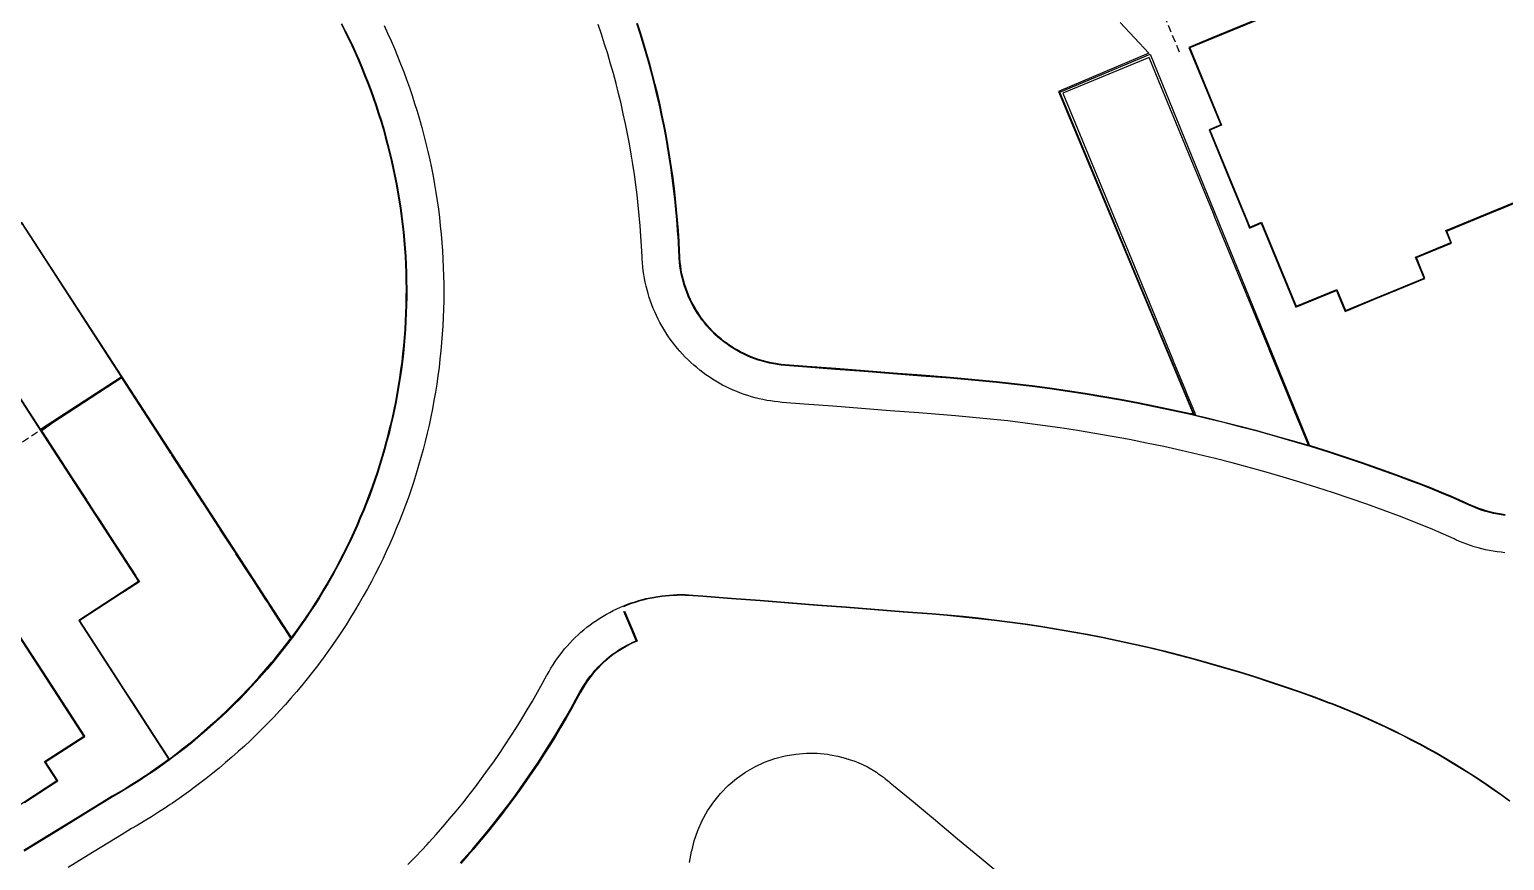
# Model space of a CAD drawing. Header units: metres. Extents: x 337936 to 338461, y 373266 to 374024.
# Drawn here: x 338054.3 to 338105.6, y 373680.6 to 373709.6 of the extents above; entities that cross this region are included whole.
import ezdxf

# ---------------------------------------------------------------- set-up
doc = ezdxf.new("R2010")
doc.units = ezdxf.units.M
doc.linetypes.add('DASHED2', pattern=[0.375, 0.25, -0.125])
for name, color, linetype in [('3D_LINES', 4, 'Continuous'), ('PLOTS EXTERNAL LEVEL', 3, 'Continuous'), ('PLOTS FFL', 1, 'Continuous')]:
    doc.layers.add(name, color=color, linetype=linetype)
doc.layers.add('GARAGES FFL', color=150, linetype='Continuous', lineweight=0)

msp = doc.modelspace()

# ---------------------------------------------------------------- linework, layer by layer
at = {"layer": '3D_LINES', "linetype": 'DASHED2'}
for points in [[(338094.315, 373708.76, 33.897), (338093.63, 373710.424, 33.76)], [(338050.919, 373693.162, 34.05), (338054.683, 373695.613, 33.9)]]:
    msp.add_polyline3d(points, dxfattribs=at)
at = {"layer": '3D_LINES'}
for points in [[(338065.167, 373709.761, 34.515), (338065.295, 373709.51, 34.519), (338065.419, 373709.256, 34.522), (338065.54, 373709.001, 34.526), (338065.657, 373708.745, 34.529), (338065.771, 373708.486, 34.533), (338065.881, 373708.226, 34.536), (338065.988, 373707.965, 34.539), (338066.091, 373707.702, 34.542), (338066.19, 373707.438, 34.545), (338066.285, 373707.172, 34.547), (338066.377, 373706.905, 34.55), (338066.465, 373706.637, 34.553), (338066.549, 373706.368, 34.555), (338066.63, 373706.097, 34.557), (338066.707, 373705.826, 34.559), (338066.779, 373705.553, 34.561), (338066.849, 373705.279, 34.563), (338066.914, 373705.005, 34.565), (338066.975, 373704.729, 34.567), (338067.033, 373704.453, 34.568), (338067.087, 373704.176, 34.569), (338067.137, 373703.898, 34.571), (338067.183, 373703.62, 34.572), (338067.225, 373703.341, 34.573), (338067.263, 373703.061, 34.574), (338067.298, 373702.781, 34.575), (338067.328, 373702.5, 34.575), (338067.355, 373702.219, 34.576), (338067.377, 373701.938, 34.576), (338067.396, 373701.656, 34.576), (338067.411, 373701.374, 34.577), (338067.421, 373701.092, 34.577), (338067.428, 373700.81, 34.577), (338067.431, 373700.528, 34.576), (338067.43, 373700.246, 34.576), (338067.425, 373699.963, 34.576), (338067.417, 373699.681, 34.575), (338067.404, 373699.399, 34.574), (338067.387, 373699.118, 34.574), (338067.367, 373698.836, 34.573), (338067.342, 373698.555, 34.572), (338067.314, 373698.274, 34.57), (338067.281, 373697.994, 34.569), (338067.245, 373697.714, 34.568), (338067.205, 373697.435, 34.566), (338067.161, 373697.156, 34.565), (338067.113, 373696.878, 34.563), (338067.061, 373696.6, 34.561), (338067.005, 373696.323, 34.559), (338066.946, 373696.048, 34.557), (338066.882, 373695.772, 34.555), (338066.815, 373695.498, 34.552), (338066.744, 373695.225, 34.55), (338066.669, 373694.953, 34.547), (338066.591, 373694.682, 34.544), (338066.508, 373694.412, 34.541), (338066.422, 373694.143, 34.538), (338066.332, 373693.876, 34.535), (338066.239, 373693.609, 34.532), (338066.142, 373693.344, 34.529), (338066.041, 373693.081, 34.525), (338065.936, 373692.819, 34.522), (338065.828, 373692.558, 34.518), (338065.716, 373692.299, 34.515), (338065.6, 373692.041, 34.511), (338065.481, 373691.785, 34.508), (338065.359, 373691.531, 34.504), (338065.233, 373691.279, 34.501), (338065.103, 373691.028, 34.497), (338064.97, 373690.779, 34.494), (338064.833, 373690.532, 34.491), (338064.693, 373690.287, 34.487), (338064.55, 373690.044, 34.484), (338064.403, 373689.803, 34.48), (338064.253, 373689.564, 34.477), (338064.099, 373689.327, 34.473), (338063.942, 373689.092, 34.47), (338063.927, 373689.069, 34.469), (338063.927, 373689.069, 34.469), (338063.782, 373688.86, 34.466), (338063.619, 373688.63, 34.463), (338063.453, 373688.402, 34.459), (338063.445, 373688.391, 34.459), (338063.445, 373688.391, 34.459), (338063.283, 373688.176, 34.456), (338063.111, 373687.953, 34.452), (338062.935, 373687.732, 34.449), (338062.756, 373687.514, 34.445), (338062.574, 373687.298, 34.442), (338062.389, 373687.085, 34.438), (338062.201, 373686.874, 34.435), (338062.01, 373686.666, 34.431), (338061.817, 373686.461, 34.428), (338061.62, 373686.258, 34.424), (338061.421, 373686.058, 34.421), (338061.219, 373685.861, 34.417), (338061.014, 373685.667, 34.414), (338060.807, 373685.475, 34.41), (338060.597, 373685.287, 34.407), (338060.384, 373685.102, 34.403), (338060.169, 373684.919, 34.4), (338059.951, 373684.739, 34.396), (338059.73, 373684.563, 34.393), (338059.508, 373684.39, 34.389), (338059.283, 373684.219, 34.386), (338059.161, 373684.13, 34.384), (338059.161, 373684.13, 34.384), (338059.055, 373684.052, 34.383), (338058.825, 373683.888, 34.379), (338058.593, 373683.728, 34.376), (338058.481, 373683.652, 34.374), (338058.481, 373683.652, 34.374), (338058.359, 373683.57, 34.372), (338058.123, 373683.416, 34.369), (338057.884, 373683.265, 34.365), (338057.643, 373683.118, 34.362), (338057.401, 373682.974, 34.358), (338057.401, 373682.974, 34.358), (338057.194, 373682.852, 34.356), (338056.918, 373682.684, 34.354), (338056.679, 373682.537, 34.351), (338055.827, 373682.013, 34.341), (338054.975, 373681.488, 34.33), (338054.124, 373680.964, 34.318)], [(338066.642, 373709.685, 34.474), (338066.765, 373709.421, 34.477), (338066.884, 373709.156, 34.481), (338067, 373708.89, 34.484), (338067.112, 373708.621, 34.487), (338067.22, 373708.352, 34.49), (338067.325, 373708.08, 34.493), (338067.426, 373707.808, 34.496), (338067.523, 373707.534, 34.498), (338067.617, 373707.259, 34.501), (338067.707, 373706.982, 34.503), (338067.793, 373706.705, 34.505), (338067.875, 373706.426, 34.507), (338067.954, 373706.146, 34.509), (338068.029, 373705.865, 34.511), (338068.1, 373705.584, 34.513), (338068.167, 373705.301, 34.515), (338068.231, 373705.017, 34.516), (338068.291, 373704.733, 34.518), (338068.346, 373704.447, 34.519), (338068.398, 373704.161, 34.521), (338068.446, 373703.875, 34.522), (338068.491, 373703.587, 34.523), (338068.531, 373703.299, 34.524), (338068.567, 373703.011, 34.524), (338068.6, 373702.722, 34.525), (338068.628, 373702.433, 34.526), (338068.653, 373702.143, 34.526), (338068.674, 373701.853, 34.526), (338068.691, 373701.563, 34.527), (338068.704, 373701.273, 34.527), (338068.713, 373700.982, 34.527), (338068.718, 373700.691, 34.527), (338068.719, 373700.401, 34.526), (338068.717, 373700.11, 34.526), (338068.71, 373699.819, 34.525), (338068.699, 373699.529, 34.525), (338068.685, 373699.239, 34.524), (338068.667, 373698.949, 34.523), (338068.644, 373698.659, 34.522), (338068.618, 373698.369, 34.521), (338068.588, 373698.08, 34.52), (338068.554, 373697.791, 34.519), (338068.516, 373697.503, 34.518), (338068.474, 373697.215, 34.516), (338068.429, 373696.928, 34.515), (338068.379, 373696.642, 34.513), (338068.326, 373696.356, 34.511), (338068.268, 373696.071, 34.509), (338068.207, 373695.787, 34.507), (338068.142, 373695.504, 34.505), (338068.074, 373695.221, 34.503), (338068.001, 373694.94, 34.5), (338067.925, 373694.659, 34.498), (338067.845, 373694.38, 34.495), (338067.761, 373694.102, 34.492), (338067.673, 373693.824, 34.489), (338067.582, 373693.548, 34.486), (338067.487, 373693.274, 34.483), (338067.388, 373693, 34.48), (338067.285, 373692.728, 34.477), (338067.179, 373692.458, 34.473), (338067.069, 373692.188, 34.47), (338066.956, 373691.921, 34.467), (338066.839, 373691.655, 34.463), (338066.719, 373691.39, 34.46), (338066.594, 373691.127, 34.457), (338066.467, 373690.866, 34.453), (338066.336, 373690.607, 34.45), (338066.201, 373690.349, 34.446), (338066.063, 373690.093, 34.443), (338065.921, 373689.84, 34.44), (338065.776, 373689.588, 34.436), (338065.628, 373689.338, 34.433), (338065.476, 373689.09, 34.43), (338065.321, 373688.844, 34.426), (338065.163, 373688.6, 34.423), (338065, 373688.357, 34.419), (338064.993, 373688.346, 34.419), (338064.836, 373688.119, 34.385), (338064.668, 373687.882, 34.349), (338064.495, 373687.645, 34.313), (338064.48, 373687.625, 34.309), (338064.322, 373687.415, 34.306), (338064.145, 373687.184, 34.303), (338063.964, 373686.957, 34.299), (338063.78, 373686.731, 34.296), (338063.594, 373686.509, 34.292), (338063.404, 373686.288, 34.289), (338063.211, 373686.071, 34.286), (338063.015, 373685.856, 34.282), (338062.817, 373685.643, 34.279), (338062.616, 373685.434, 34.276), (338062.411, 373685.227, 34.272), (338062.205, 373685.023, 34.269), (338061.995, 373684.821, 34.265), (338061.783, 373684.623, 34.262), (338061.568, 373684.427, 34.259), (338061.35, 373684.234, 34.255), (338061.13, 373684.045, 34.252), (338060.907, 373683.858, 34.249), (338060.682, 373683.674, 34.245), (338060.454, 373683.493, 34.242), (338060.224, 373683.316, 34.238), (338059.99, 373683.14, 34.235), (338059.924, 373683.092, 34.234), (338059.757, 373682.97, 34.255), (338059.519, 373682.802, 34.285), (338059.279, 373682.636, 34.314), (338059.2, 373682.583, 34.324), (338059.039, 373682.476, 34.322), (338058.795, 373682.317, 34.318), (338058.549, 373682.162, 34.315), (338058.301, 373682.01, 34.311), (338058.047, 373681.86, 34.308), (338057.861, 373681.75, 34.306), (338057.595, 373681.589, 34.304), (338057.354, 373681.44, 34.301), (338056.502, 373680.916, 34.291), (338055.651, 373680.392, 34.28)], [(338065.145, 373709.75, 34.515), (338065.272, 373709.498, 34.519), (338065.397, 373709.245, 34.522), (338065.517, 373708.991, 34.526), (338065.635, 373708.734, 34.529), (338065.748, 373708.476, 34.533), (338065.858, 373708.217, 34.536), (338065.965, 373707.956, 34.539), (338066.067, 373707.693, 34.542), (338066.166, 373707.429, 34.545), (338066.262, 373707.164, 34.547), (338066.353, 373706.897, 34.55), (338066.441, 373706.629, 34.553), (338066.525, 373706.36, 34.555), (338066.606, 373706.09, 34.557), (338066.682, 373705.819, 34.559), (338066.755, 373705.547, 34.561), (338066.824, 373705.273, 34.563), (338066.89, 373704.999, 34.565), (338066.951, 373704.724, 34.567), (338067.009, 373704.448, 34.568), (338067.062, 373704.171, 34.569), (338067.112, 373703.894, 34.571), (338067.158, 373703.616, 34.572), (338067.2, 373703.337, 34.573), (338067.238, 373703.058, 34.574), (338067.273, 373702.778, 34.575), (338067.303, 373702.498, 34.575), (338067.33, 373702.217, 34.576), (338067.352, 373701.936, 34.576), (338067.371, 373701.655, 34.576), (338067.386, 373701.373, 34.577), (338067.396, 373701.092, 34.577), (338067.403, 373700.81, 34.577), (338067.406, 373700.528, 34.576), (338067.405, 373700.246, 34.576), (338067.4, 373699.964, 34.576), (338067.392, 373699.682, 34.575), (338067.379, 373699.401, 34.574), (338067.362, 373699.119, 34.574), (338067.342, 373698.838, 34.573), (338067.317, 373698.557, 34.572), (338067.289, 373698.277, 34.57), (338067.256, 373697.997, 34.569), (338067.22, 373697.717, 34.568), (338067.18, 373697.438, 34.566), (338067.136, 373697.16, 34.565), (338067.088, 373696.882, 34.563), (338067.036, 373696.605, 34.561), (338066.981, 373696.329, 34.559), (338066.921, 373696.053, 34.557), (338066.858, 373695.778, 34.555), (338066.791, 373695.504, 34.552), (338066.72, 373695.232, 34.55), (338066.645, 373694.96, 34.547), (338066.567, 373694.689, 34.544), (338066.485, 373694.419, 34.541), (338066.399, 373694.151, 34.538), (338066.309, 373693.884, 34.535), (338066.215, 373693.618, 34.532), (338066.118, 373693.353, 34.529), (338066.017, 373693.09, 34.525), (338065.913, 373692.828, 34.522), (338065.805, 373692.568, 34.518), (338065.693, 373692.309, 34.515), (338065.578, 373692.052, 34.511), (338065.459, 373691.796, 34.508), (338065.336, 373691.542, 34.504), (338065.21, 373691.29, 34.501), (338065.081, 373691.04, 34.497), (338064.948, 373690.791, 34.494), (338064.811, 373690.544, 34.491), (338064.671, 373690.3, 34.487), (338064.528, 373690.057, 34.484), (338064.382, 373689.816, 34.48), (338064.232, 373689.577, 34.477), (338064.078, 373689.341, 34.473), (338063.922, 373689.106, 34.47), (338063.906, 373689.083, 34.469), (338063.762, 373688.874, 34.466), (338063.599, 373688.644, 34.463), (338063.433, 373688.417, 34.459), (338063.425, 373688.406, 34.459), (338063.417, 373688.396, 34.459)], [(338105.638, 373691.348, 34.066), (338105.503, 373691.362, 34.07), (338105.368, 373691.38, 34.073), (338105.234, 373691.401, 34.077), (338105.1, 373691.426, 34.08), (338104.967, 373691.454, 34.083), (338104.835, 373691.485, 34.086), (338104.704, 373691.52, 34.089), (338104.573, 373691.558, 34.092), (338104.444, 373691.6, 34.094), (338104.316, 373691.645, 34.096), (338104.188, 373691.693, 34.098), (338104.062, 373691.744, 34.1), (338103.934, 373691.8, 34.102), (338103.868, 373691.831, 34.103), (338103.499, 373691.994, 34.107), (338103.128, 373692.153, 34.11), (338102.756, 373692.308, 34.114), (338102.382, 373692.458, 34.118), (338102.008, 373692.603, 34.122), (338101.975, 373692.615, 34.123), (338101.404, 373692.829, 34.129), (338100.829, 373693.036, 34.135), (338100.251, 373693.238, 34.141), (338099.672, 373693.433, 34.148), (338099.09, 373693.622, 34.154), (338098.506, 373693.805, 34.16), (338097.92, 373693.981, 34.167), (338097.333, 373694.151, 34.173), (338096.744, 373694.315, 34.179), (338096.153, 373694.472, 34.185), (338095.56, 373694.623, 34.192), (338094.966, 373694.768, 34.198), (338094.37, 373694.906, 34.204), (338093.772, 373695.038, 34.21), (338093.174, 373695.163, 34.217), (338092.574, 373695.282, 34.223), (338091.972, 373695.394, 34.229), (338091.37, 373695.5, 34.236), (338090.766, 373695.599, 34.242), (338090.162, 373695.692, 34.248), (338089.556, 373695.779, 34.254), (338088.95, 373695.858, 34.261), (338088.343, 373695.932, 34.267), (338087.735, 373695.998, 34.273), (338087.126, 373696.058, 34.279), (338086.518, 373696.112, 34.286), (338086.242, 373696.134, 34.289), (338085.244, 373696.211, 34.299), (338084.247, 373696.288, 34.31), (338083.25, 373696.366, 34.321), (338082.253, 373696.443, 34.332), (338081.256, 373696.52, 34.343), (338080.498, 373696.579, 34.351), (338080.359, 373696.592, 34.353), (338080.224, 373696.607, 34.355), (338080.089, 373696.627, 34.357), (338079.955, 373696.649, 34.359), (338079.822, 373696.675, 34.362), (338079.689, 373696.705, 34.364), (338079.557, 373696.738, 34.366), (338079.426, 373696.774, 34.369), (338079.296, 373696.814, 34.372), (338079.167, 373696.857, 34.375), (338079.039, 373696.903, 34.378), (338078.913, 373696.952, 34.381), (338078.788, 373697.005, 34.384), (338078.664, 373697.061, 34.388), (338078.541, 373697.12, 34.391), (338078.421, 373697.182, 34.395), (338078.301, 373697.248, 34.399), (338078.184, 373697.316, 34.403), (338078.068, 373697.387, 34.407), (338077.955, 373697.462, 34.411), (338077.843, 373697.539, 34.416), (338077.733, 373697.619, 34.42), (338077.625, 373697.702, 34.425), (338077.52, 373697.787, 34.429), (338077.416, 373697.876, 34.434), (338077.315, 373697.967, 34.439), (338077.217, 373698.06, 34.444), (338077.12, 373698.156, 34.45), (338077.027, 373698.254, 34.455), (338076.936, 373698.355, 34.46), (338076.847, 373698.458, 34.465), (338076.761, 373698.564, 34.47), (338076.678, 373698.671, 34.474), (338076.598, 373698.781, 34.479), (338076.52, 373698.892, 34.483), (338076.446, 373699.006, 34.487), (338076.374, 373699.121, 34.491), (338076.305, 373699.239, 34.494), (338076.24, 373699.358, 34.498), (338076.177, 373699.478, 34.501), (338076.118, 373699.601, 34.504), (338076.061, 373699.724, 34.507), (338076.008, 373699.849, 34.509), (338075.959, 373699.976, 34.512), (338075.912, 373700.103, 34.514), (338075.869, 373700.232, 34.516), (338075.829, 373700.362, 34.518), (338075.792, 373700.493, 34.52), (338075.759, 373700.625, 34.521), (338075.729, 373700.757, 34.523), (338075.703, 373700.891, 34.524), (338075.68, 373701.025, 34.525), (338075.66, 373701.159, 34.526), (338075.644, 373701.294, 34.526), (338075.631, 373701.429, 34.526), (338075.622, 373701.568, 34.527), (338075.619, 373701.634, 34.527), (338075.618, 373701.65, 34.527), (338075.601, 373702.008, 34.527), (338075.579, 373702.366, 34.526), (338075.553, 373702.724, 34.526), (338075.522, 373703.081, 34.526), (338075.487, 373703.438, 34.525), (338075.447, 373703.795, 34.524), (338075.403, 373704.15, 34.524), (338075.354, 373704.506, 34.523), (338075.301, 373704.861, 34.522), (338075.243, 373705.215, 34.521), (338075.181, 373705.568, 34.52), (338075.114, 373705.92, 34.519), (338075.043, 373706.272, 34.517), (338074.967, 373706.622, 34.516), (338074.887, 373706.972, 34.514), (338074.803, 373707.321, 34.513), (338074.714, 373707.668, 34.511), (338074.621, 373708.015, 34.509), (338074.524, 373708.36, 34.507), (338074.422, 373708.704, 34.505), (338074.316, 373709.046, 34.503), (338074.206, 373709.388, 34.501), (338074.091, 373709.727, 34.499)], [(338105.645, 373692.643, 34.12), (338105.51, 373692.661, 34.125), (338105.376, 373692.684, 34.129), (338105.243, 373692.712, 34.134), (338105.111, 373692.744, 34.137), (338104.98, 373692.781, 34.141), (338104.85, 373692.822, 34.144), (338104.722, 373692.868, 34.147), (338104.595, 373692.917, 34.15), (338104.471, 373692.971, 34.152), (338104.471, 373692.971, 34.152), (338104.187, 373693.099, 34.155), (338103.808, 373693.264, 34.159), (338103.428, 373693.424, 34.163), (338103.046, 373693.58, 34.166), (338102.662, 373693.732, 34.17), (338102.434, 373693.819, 34.173), (338102.434, 373693.819, 34.173), (338101.851, 373694.037, 34.179), (338101.266, 373694.248, 34.185), (338100.679, 373694.453, 34.191), (338100.09, 373694.652, 34.198), (338099.498, 373694.844, 34.204), (338098.905, 373695.03, 34.21), (338098.309, 373695.21, 34.216), (338097.712, 373695.383, 34.223), (338097.112, 373695.55, 34.229), (338096.512, 373695.71, 34.235), (338095.909, 373695.864, 34.241), (338095.305, 373696.011, 34.247), (338094.699, 373696.152, 34.254), (338094.092, 373696.287, 34.26), (338093.483, 373696.415, 34.266), (338092.873, 373696.536, 34.272), (338092.261, 373696.651, 34.279), (338091.649, 373696.759, 34.285), (338091.035, 373696.861, 34.291), (338090.421, 373696.956, 34.297), (338089.805, 373697.045, 34.304), (338089.188, 373697.126, 34.31), (338088.571, 373697.202, 34.316), (338087.953, 373697.27, 34.322), (338087.334, 373697.332, 34.329), (338086.714, 373697.388, 34.335), (338086.341, 373697.418, 34.339), (338085.344, 373697.495, 34.349), (338084.347, 373697.573, 34.36), (338083.35, 373697.65, 34.371), (338082.353, 373697.727, 34.382), (338081.356, 373697.804, 34.393), (338080.593, 373697.864, 34.401), (338080.458, 373697.876, 34.404), (338080.323, 373697.894, 34.406), (338080.189, 373697.916, 34.409), (338080.056, 373697.942, 34.412), (338079.923, 373697.973, 34.415), (338079.792, 373698.009, 34.419), (338079.662, 373698.049, 34.423), (338079.533, 373698.093, 34.427), (338079.406, 373698.142, 34.431), (338079.281, 373698.195, 34.435), (338079.158, 373698.252, 34.44), (338079.036, 373698.314, 34.445), (338078.917, 373698.379, 34.45), (338078.8, 373698.449, 34.455), (338078.686, 373698.522, 34.461), (338078.574, 373698.599, 34.466), (338078.465, 373698.68, 34.472), (338078.358, 373698.765, 34.479), (338078.255, 373698.853, 34.485), (338078.155, 373698.945, 34.492), (338078.057, 373699.04, 34.499), (338077.963, 373699.138, 34.506), (338077.873, 373699.24, 34.512), (338077.786, 373699.344, 34.519), (338077.702, 373699.452, 34.525), (338077.623, 373699.562, 34.53), (338077.547, 373699.675, 34.536), (338077.475, 373699.79, 34.541), (338077.407, 373699.908, 34.546), (338077.343, 373700.028, 34.55), (338077.283, 373700.15, 34.554), (338077.227, 373700.274, 34.558), (338077.175, 373700.4, 34.561), (338077.128, 373700.527, 34.564), (338077.085, 373700.656, 34.567), (338077.047, 373700.787, 34.569), (338077.013, 373700.919, 34.571), (338076.983, 373701.051, 34.573), (338076.958, 373701.185, 34.574), (338076.938, 373701.319, 34.575), (338076.922, 373701.455, 34.576), (338076.911, 373701.59, 34.577), (338076.906, 373701.686, 34.577), (338076.9, 373701.823, 34.577), (338076.881, 373702.191, 34.576), (338076.857, 373702.558, 34.576), (338076.829, 373702.924, 34.576), (338076.796, 373703.291, 34.575), (338076.759, 373703.656, 34.575), (338076.717, 373704.022, 34.574), (338076.671, 373704.387, 34.574), (338076.62, 373704.751, 34.573), (338076.564, 373705.114, 34.572), (338076.505, 373705.477, 34.571), (338076.44, 373705.839, 34.57), (338076.372, 373706.201, 34.569), (338076.298, 373706.561, 34.567), (338076.221, 373706.92, 34.566), (338076.138, 373707.279, 34.564), (338076.052, 373707.636, 34.563), (338075.961, 373707.993, 34.561), (338075.866, 373708.348, 34.559), (338075.766, 373708.702, 34.557), (338075.662, 373709.054, 34.555), (338075.553, 373709.406, 34.553), (338075.44, 373709.756, 34.551)], [(338092.248, 373709.792, 33.739), (338093.244, 373708.73, 33.866), (338090.105, 373707.394, 33.834), (338094.787, 373696.185, 34.252), (338094.704, 373696.177, 34.254), (338094.097, 373696.311, 34.26), (338093.488, 373696.439, 34.266), (338092.878, 373696.561, 34.272), (338092.266, 373696.675, 34.279), (338091.653, 373696.784, 34.285), (338091.039, 373696.886, 34.291), (338090.424, 373696.981, 34.297), (338089.808, 373697.069, 34.304), (338089.192, 373697.151, 34.31), (338088.574, 373697.227, 34.316), (338087.955, 373697.295, 34.322), (338087.336, 373697.357, 34.329), (338086.717, 373697.413, 34.335), (338086.343, 373697.443, 34.339), (338085.346, 373697.52, 34.349), (338084.349, 373697.598, 34.36), (338083.352, 373697.675, 34.371), (338082.355, 373697.752, 34.382), (338081.358, 373697.829, 34.393), (338080.596, 373697.888, 34.401), (338080.461, 373697.901, 34.404), (338080.327, 373697.919, 34.406), (338080.193, 373697.94, 34.409), (338080.061, 373697.967, 34.412), (338079.929, 373697.998, 34.415), (338079.799, 373698.033, 34.419), (338079.67, 373698.073, 34.423), (338079.542, 373698.117, 34.427), (338079.416, 373698.165, 34.431), (338079.291, 373698.218, 34.435), (338079.169, 373698.275, 34.44), (338079.048, 373698.336, 34.445), (338078.93, 373698.401, 34.45), (338078.813, 373698.47, 34.455), (338078.7, 373698.543, 34.461), (338078.589, 373698.62, 34.466), (338078.48, 373698.7, 34.472), (338078.374, 373698.784, 34.479), (338078.271, 373698.872, 34.485), (338078.172, 373698.963, 34.492), (338078.075, 373699.058, 34.499), (338077.982, 373699.155, 34.506), (338077.892, 373699.256, 34.512), (338077.805, 373699.36, 34.519), (338077.722, 373699.467, 34.525), (338077.643, 373699.576, 34.53), (338077.568, 373699.688, 34.536), (338077.496, 373699.803, 34.541), (338077.428, 373699.92, 34.546), (338077.365, 373700.039, 34.55), (338077.305, 373700.161, 34.554), (338077.25, 373700.284, 34.558), (338077.199, 373700.409, 34.561), (338077.152, 373700.536, 34.564), (338077.109, 373700.664, 34.567), (338077.071, 373700.794, 34.569), (338077.037, 373700.924, 34.571), (338077.008, 373701.056, 34.573), (338076.983, 373701.189, 34.574), (338076.963, 373701.323, 34.575), (338076.947, 373701.457, 34.576), (338076.936, 373701.592, 34.577), (338076.931, 373701.687, 34.577), (338076.925, 373701.825, 34.577), (338076.906, 373702.192, 34.576), (338076.882, 373702.559, 34.576), (338076.854, 373702.926, 34.576), (338076.821, 373703.293, 34.575), (338076.784, 373703.659, 34.575), (338076.742, 373704.025, 34.574), (338076.695, 373704.39, 34.574), (338076.645, 373704.754, 34.573), (338076.589, 373705.118, 34.572), (338076.529, 373705.481, 34.571), (338076.465, 373705.844, 34.57), (338076.396, 373706.205, 34.569), (338076.323, 373706.566, 34.567), (338076.245, 373706.926, 34.566), (338076.163, 373707.285, 34.564), (338076.076, 373707.642, 34.563), (338075.985, 373707.999, 34.561), (338075.89, 373708.354, 34.559), (338075.79, 373708.709, 34.557), (338075.686, 373709.062, 34.555), (338075.577, 373709.413, 34.553), (338075.464, 373709.764, 34.551)], [(338105.648, 373692.667, 34.12), (338105.514, 373692.686, 34.125), (338105.381, 373692.709, 34.129), (338105.248, 373692.736, 34.134), (338105.117, 373692.768, 34.137), (338104.987, 373692.805, 34.141), (338104.858, 373692.846, 34.144), (338104.731, 373692.891, 34.147), (338104.605, 373692.94, 34.15), (338104.481, 373692.994, 34.152), (338104.197, 373693.122, 34.155), (338103.818, 373693.287, 34.159), (338103.438, 373693.447, 34.163), (338103.055, 373693.603, 34.166), (338102.671, 373693.755, 34.17), (338102.443, 373693.842, 34.173), (338101.86, 373694.06, 34.179), (338101.275, 373694.271, 34.185), (338100.687, 373694.477, 34.191), (338100.097, 373694.675, 34.198), (338099.506, 373694.868, 34.204), (338098.912, 373695.054, 34.21), (338098.837, 373695.077, 34.211)], [(338067.472, 373680.497, 34.274), (338067.722, 373680.754, 34.277), (338067.968, 373681.014, 34.281), (338068.131, 373681.189, 34.283), (338068.213, 373681.279, 34.296), (338068.452, 373681.544, 34.338), (338068.688, 373681.813, 34.379), (338068.755, 373681.891, 34.391), (338068.922, 373682.087, 34.393), (338069.152, 373682.362, 34.396), (338069.378, 373682.64, 34.399), (338069.601, 373682.921, 34.403), (338069.82, 373683.205, 34.406), (338070.035, 373683.492, 34.409), (338070.247, 373683.781, 34.412), (338070.456, 373684.073, 34.415), (338070.66, 373684.368, 34.418), (338070.861, 373684.665, 34.422), (338071.058, 373684.964, 34.425), (338071.252, 373685.267, 34.428), (338071.441, 373685.571, 34.431), (338071.627, 373685.878, 34.434), (338071.808, 373686.187, 34.437), (338071.986, 373686.499, 34.44), (338072.16, 373686.812, 34.444), (338072.307, 373687.085, 34.446), (338072.313, 373687.096, 34.446), (338072.381, 373687.219, 34.448), (338072.45, 373687.336, 34.449), (338072.521, 373687.451, 34.45), (338072.596, 373687.565, 34.45), (338072.674, 373687.677, 34.451), (338072.754, 373687.786, 34.451), (338072.837, 373687.894, 34.451), (338072.923, 373687.999, 34.451), (338073.012, 373688.102, 34.451), (338073.103, 373688.203, 34.451), (338073.197, 373688.301, 34.45), (338073.293, 373688.397, 34.449), (338073.392, 373688.49, 34.449), (338073.493, 373688.581, 34.447), (338073.596, 373688.67, 34.446), (338073.702, 373688.755, 34.445), (338073.809, 373688.838, 34.443), (338073.919, 373688.918, 34.441), (338074.031, 373688.995, 34.439), (338074.145, 373689.069, 34.437), (338074.261, 373689.141, 34.434), (338074.378, 373689.209, 34.432), (338074.497, 373689.274, 34.429), (338074.618, 373689.336, 34.426), (338074.741, 373689.395, 34.423), (338074.864, 373689.451, 34.421), (338074.99, 373689.504, 34.418), (338075.116, 373689.553, 34.415), (338075.244, 373689.599, 34.413), (338075.373, 373689.642, 34.411), (338075.503, 373689.682, 34.408), (338075.634, 373689.718, 34.406), (338075.766, 373689.751, 34.403), (338075.899, 373689.78, 34.401), (338076.032, 373689.806, 34.399), (338076.166, 373689.829, 34.397), (338076.301, 373689.848, 34.395), (338076.436, 373689.864, 34.393), (338076.571, 373689.876, 34.391), (338076.706, 373689.884, 34.389), (338076.842, 373689.89, 34.387), (338076.978, 373689.891, 34.385), (338077.114, 373689.89, 34.383), (338077.25, 373689.884, 34.381), (338077.39, 373689.875, 34.38), (338077.73, 373689.849, 34.376), (338078.727, 373689.772, 34.365), (338079.724, 373689.694, 34.354), (338080.721, 373689.617, 34.343), (338081.718, 373689.54, 34.332), (338082.715, 373689.462, 34.321), (338083.712, 373689.385, 34.31), (338084.709, 373689.308, 34.299), (338085.704, 373689.231, 34.289), (338086.241, 373689.186, 34.282), (338086.785, 373689.135, 34.276), (338087.329, 373689.078, 34.269), (338087.872, 373689.015, 34.263), (338088.414, 373688.946, 34.257), (338088.956, 373688.871, 34.25), (338089.496, 373688.79, 34.244), (338090.036, 373688.703, 34.238), (338090.575, 373688.611, 34.231), (338091.113, 373688.512, 34.225), (338091.649, 373688.407, 34.218), (338092.185, 373688.297, 34.212), (338092.719, 373688.181, 34.206), (338093.252, 373688.058, 34.199), (338093.783, 373687.93, 34.193), (338094.313, 373687.796, 34.186), (338094.842, 373687.657, 34.18), (338095.369, 373687.511, 34.174), (338095.894, 373687.36, 34.167), (338096.418, 373687.203, 34.161), (338096.94, 373687.04, 34.155), (338097.46, 373686.872, 34.148), (338097.978, 373686.698, 34.142), (338098.494, 373686.518, 34.135), (338099.009, 373686.332, 34.129), (338099.522, 373686.141, 34.123), (338099.633, 373686.098, 34.121), (338099.948, 373685.975, 34.117), (338100.259, 373685.848, 34.113), (338100.569, 373685.718, 34.109), (338100.877, 373685.583, 34.105), (338101.184, 373685.445, 34.1), (338101.488, 373685.302, 34.096), (338101.791, 373685.156, 34.092), (338102.092, 373685.006, 34.088), (338102.391, 373684.853, 34.084), (338102.688, 373684.695, 34.08), (338102.983, 373684.534, 34.075), (338103.276, 373684.369, 34.071), (338103.567, 373684.2, 34.067), (338103.856, 373684.028, 34.063), (338104.142, 373683.852, 34.059), (338104.427, 373683.672, 34.055), (338104.709, 373683.489, 34.051), (338104.988, 373683.302, 34.046), (338105.265, 373683.111, 34.042), (338105.54, 373682.918, 34.038), (338105.813, 373682.72, 34.034)], [(338069.295, 373680.555, 34.435), (338069.539, 373680.83, 34.438), (338069.731, 373681.05, 34.441), (338069.731, 373681.05, 34.441), (338069.78, 373681.108, 34.442), (338070.018, 373681.389, 34.445), (338070.252, 373681.672, 34.448), (338070.482, 373681.959, 34.451), (338070.709, 373682.248, 34.454), (338070.932, 373682.541, 34.457), (338071.152, 373682.836, 34.46), (338071.368, 373683.133, 34.463), (338071.58, 373683.433, 34.466), (338071.789, 373683.736, 34.469), (338071.994, 373684.042, 34.472), (338072.195, 373684.35, 34.476), (338072.392, 373684.66, 34.479), (338072.585, 373684.973, 34.482), (338072.774, 373685.288, 34.485), (338072.96, 373685.606, 34.488), (338073.142, 373685.926, 34.491), (338073.319, 373686.248, 34.494), (338073.445, 373686.482, 34.496), (338073.514, 373686.605, 34.498), (338073.584, 373686.722, 34.499), (338073.658, 373686.836, 34.5), (338073.736, 373686.947, 34.501), (338073.817, 373687.056, 34.501), (338073.902, 373687.162, 34.501), (338073.991, 373687.265, 34.501), (338074.083, 373687.365, 34.501), (338074.179, 373687.462, 34.5), (338074.278, 373687.555, 34.498), (338074.379, 373687.646, 34.497), (338074.484, 373687.732, 34.495), (338074.592, 373687.815, 34.493), (338074.703, 373687.894, 34.49), (338074.816, 373687.97, 34.487), (338074.932, 373688.041, 34.484), (338075.05, 373688.109, 34.48), (338075.17, 373688.172, 34.477), (338075.292, 373688.231, 34.473), (338075.417, 373688.287, 34.47), (338075.261, 373688.655, 34.46), (338074.986, 373689.304, 34.442)], [(338059.156, 373684.157, 34.384), (338059.147, 373684.15, 34.384), (338059.041, 373684.073, 34.383), (338058.811, 373683.909, 34.379), (338058.579, 373683.748, 34.376), (338058.467, 373683.672, 34.374), (338058.345, 373683.591, 34.372), (338058.109, 373683.437, 34.369), (338057.871, 373683.287, 34.365), (338057.631, 373683.139, 34.362), (338057.388, 373682.995, 34.358), (338057.181, 373682.873, 34.356), (338056.905, 373682.706, 34.354), (338056.666, 373682.558, 34.351), (338055.814, 373682.034, 34.341), (338054.962, 373681.51, 34.33), (338054.111, 373680.986, 34.318)], [(338077.27, 373680.572, 33.314), (338077.341, 373680.95, 33.319), (338077.358, 373681.013, 33.32), (338077.432, 373681.322, 33.321), (338077.555, 373681.684, 33.322), (338077.71, 373682.034, 33.324), (338077.895, 373682.367, 33.326), (338078.11, 373682.683, 33.328), (338078.351, 373682.977, 33.331), (338078.618, 373683.247, 33.334), (338078.907, 373683.492, 33.338), (338079.216, 373683.71, 33.341), (338079.542, 373683.898, 33.346), (338079.883, 373684.057, 33.35), (338080.236, 373684.184, 33.354), (338080.597, 373684.279, 33.359), (338080.965, 373684.341, 33.364), (338081.335, 373684.372, 33.368), (338081.604, 373684.37, 33.372), (338081.705, 373684.369, 33.373), (338082.072, 373684.334, 33.378), (338082.163, 373684.317, 33.379), (338082.433, 373684.267, 33.383), (338082.689, 373684.196, 33.387), (338082.717, 373684.189, 33.387), (338082.748, 373684.181, 33.387), (338082.786, 373684.171, 33.388), (338082.805, 373684.164, 33.388), (338082.827, 373684.156, 33.388), (338083.025, 373684.095, 33.387), (338083.132, 373684.054, 33.388), (338083.461, 373683.896, 33.394), (338083.773, 373683.71, 33.4), (338083.809, 373683.684, 33.4), (338083.842, 373683.66, 33.401), (338083.876, 373683.636, 33.402), (338083.911, 373683.61, 33.402), (338083.947, 373683.585, 33.403), (338083.981, 373683.561, 33.403), (338084.014, 373683.538, 33.404), (338084.043, 373683.517, 33.404), (338084.067, 373683.5, 33.405), (338084.082, 373683.487, 33.405), (338084.116, 373683.458, 33.405), (338084.157, 373683.423, 33.405), (338084.204, 373683.384, 33.406), (338084.256, 373683.34, 33.406), (338084.312, 373683.294, 33.406), (338084.371, 373683.245, 33.407), (338085.06, 373682.679, 33.408), (338085.829, 373682.039, 33.408), (338086.597, 373681.398, 33.409), (338087.365, 373680.758, 33.41), (338088.133, 373680.118, 33.411)]]:
    msp.add_polyline3d(points, dxfattribs=at)
at = {"layer": '3D_LINES', "linetype": 'Continuous'}
for points in [[(338094.823, 373696.149, 34.252), (338090.155, 373707.365, 33.834), (338093.3, 373708.698, 33.866), (338098.837, 373695.077, 34.211)], [(338063.417, 373688.396, 34.459), (338057.53, 373697.462, 33.9)], [(338054.683, 373695.613, 33.9), (338058.102, 373690.351, 34.193), (338056.023, 373688.985, 34.167), (338059.156, 373684.157, 34.384)], [(338105.798, 373682.7, 34.034), (338105.526, 373682.897, 34.038), (338105.251, 373683.091, 34.042), (338104.974, 373683.281, 34.046), (338104.695, 373683.468, 34.051), (338104.413, 373683.651, 34.055), (338104.129, 373683.83, 34.059), (338103.843, 373684.006, 34.063), (338103.554, 373684.178, 34.067), (338103.264, 373684.347, 34.071), (338102.971, 373684.512, 34.075), (338102.676, 373684.673, 34.08), (338102.38, 373684.83, 34.084), (338102.081, 373684.984, 34.088), (338101.78, 373685.134, 34.092), (338101.478, 373685.28, 34.096), (338101.173, 373685.422, 34.1), (338100.867, 373685.56, 34.105), (338100.559, 373685.695, 34.109), (338100.25, 373685.825, 34.113), (338099.938, 373685.952, 34.117), (338099.624, 373686.075, 34.121), (338099.513, 373686.117, 34.123), (338099, 373686.309, 34.129), (338098.486, 373686.494, 34.135), (338097.97, 373686.674, 34.142), (338097.452, 373686.848, 34.148), (338096.932, 373687.016, 34.155), (338096.41, 373687.179, 34.161), (338095.887, 373687.336, 34.167), (338095.362, 373687.487, 34.174), (338094.835, 373687.633, 34.18), (338094.307, 373687.772, 34.186), (338093.777, 373687.906, 34.193), (338093.246, 373688.034, 34.199), (338092.713, 373688.156, 34.206), (338092.179, 373688.272, 34.212), (338091.644, 373688.383, 34.218), (338091.108, 373688.487, 34.225), (338090.57, 373688.586, 34.231), (338090.032, 373688.679, 34.238), (338089.492, 373688.765, 34.244), (338088.952, 373688.846, 34.25), (338088.411, 373688.921, 34.257), (338087.869, 373688.99, 34.263), (338087.326, 373689.053, 34.269), (338086.783, 373689.11, 34.276), (338086.238, 373689.161, 34.282), (338085.702, 373689.206, 34.289), (338084.707, 373689.283, 34.299), (338083.71, 373689.36, 34.31), (338082.713, 373689.438, 34.321), (338081.716, 373689.515, 34.332), (338080.719, 373689.592, 34.343), (338079.722, 373689.669, 34.354), (338078.725, 373689.747, 34.365), (338077.728, 373689.824, 34.376), (338077.388, 373689.85, 34.38), (338077.249, 373689.859, 34.381), (338077.113, 373689.865, 34.383), (338076.978, 373689.866, 34.385), (338076.843, 373689.865, 34.387), (338076.708, 373689.86, 34.389), (338076.573, 373689.851, 34.391), (338076.438, 373689.839, 34.393), (338076.304, 373689.823, 34.395), (338076.17, 373689.804, 34.397), (338076.036, 373689.782, 34.399), (338075.904, 373689.756, 34.401), (338075.772, 373689.727, 34.403), (338075.64, 373689.694, 34.406), (338075.51, 373689.658, 34.408), (338075.381, 373689.619, 34.411), (338075.252, 373689.576, 34.413), (338075.125, 373689.53, 34.415), (338074.999, 373689.481, 34.418), (338074.965, 373689.466, 34.419)], [(338075.009, 373689.314, 34.442), (338075.284, 373688.665, 34.46), (338075.449, 373688.274, 34.47), (338075.303, 373688.209, 34.473), (338075.181, 373688.15, 34.477), (338075.062, 373688.087, 34.48), (338074.944, 373688.02, 34.484), (338074.829, 373687.949, 34.487), (338074.717, 373687.874, 34.49), (338074.607, 373687.795, 34.493), (338074.5, 373687.712, 34.495), (338074.396, 373687.627, 34.497), (338074.294, 373687.537, 34.498), (338074.196, 373687.444, 34.5), (338074.101, 373687.348, 34.501), (338074.01, 373687.249, 34.501), (338073.921, 373687.146, 34.501), (338073.837, 373687.041, 34.501), (338073.756, 373686.933, 34.501), (338073.678, 373686.822, 34.5), (338073.605, 373686.709, 34.499), (338073.535, 373686.593, 34.498), (338073.467, 373686.47, 34.496), (338073.341, 373686.236, 34.494), (338073.163, 373685.913, 34.491), (338072.982, 373685.593, 34.488), (338072.796, 373685.275, 34.485), (338072.606, 373684.96, 34.482), (338072.413, 373684.647, 34.479), (338072.216, 373684.336, 34.476), (338072.014, 373684.028, 34.472), (338071.809, 373683.722, 34.469), (338071.601, 373683.419, 34.466), (338071.388, 373683.119, 34.463), (338071.172, 373682.821, 34.46), (338070.952, 373682.526, 34.457), (338070.729, 373682.233, 34.454), (338070.502, 373681.943, 34.451), (338070.271, 373681.657, 34.448), (338070.037, 373681.373, 34.445), (338069.799, 373681.092, 34.442), (338069.75, 373681.034, 34.441), (338069.558, 373680.813, 34.438), (338069.314, 373680.538, 34.435)]]:
    msp.add_polyline3d(points, dxfattribs=at)
for points in [[(338093.267, 373708.575, 33.866), (338090.262, 373707.337, 33.834), (338091.005, 373705.533, 33.89), (338092.158, 373702.737, 33.977), (338092.563, 373701.753, 34.007), (338094.063, 373698.114, 34.166), (338094.123, 373697.97, 34.172), (338094.444, 373697.19, 34.206), (338094.504, 373697.045, 34.212), (338094.587, 373696.843, 34.22), (338094.597, 373696.819, 34.221), (338094.834, 373696.243, 34.246), (338094.878, 373696.137, 34.251), (338095.227, 373696.05, 34.247), (338095.283, 373696.036, 34.247), (338095.917, 373695.877, 34.241), (338096.521, 373695.726, 34.235), (338096.969, 373695.614, 34.231), (338097.127, 373695.569, 34.229), (338097.729, 373695.396, 34.223), (338098.314, 373695.228, 34.217), (338098.806, 373695.086, 34.212), (338098.48, 373695.881, 34.228), (338098.46, 373695.929, 34.229), (338098.086, 373696.84, 34.247), (338097.703, 373697.772, 34.266), (338097.437, 373698.42, 34.238), (338097.431, 373698.434, 34.238), (338095.56, 373702.989, 34.04), (338095.536, 373703.049, 34.038), (338095.494, 373703.151, 34.034), (338095.321, 373703.572, 34.022), (338093.603, 373707.756, 33.892), (338093.267, 373708.575, 33.866)], [(338057.523, 373697.427, 33.901), (338055.114, 373695.863, 33.901), (338054.731, 373695.584, 33.902), (338054.759, 373695.542, 33.905), (338055.805, 373693.931, 34), (338056.298, 373693.172, 34.043), (338056.327, 373693.128, 34.046), (338056.549, 373692.786, 34.066), (338056.761, 373692.459, 34.088), (338057.117, 373691.912, 34.119), (338057.556, 373691.235, 34.157), (338057.594, 373691.177, 34.158), (338058.008, 373690.539, 34.185), (338058.046, 373690.48, 34.186), (338058.136, 373690.341, 34.193), (338057.612, 373690.001, 34.186), (338057.495, 373689.925, 34.184), (338056.892, 373689.533, 34.187), (338056.394, 373689.21, 34.189), (338056.123, 373689.034, 34.172), (338056.041, 373688.981, 34.167), (338057.369, 373686.935, 34.156), (338057.59, 373686.595, 34.171), (338057.914, 373686.097, 34.171), (338058.845, 373684.663, 34.306), (338058.961, 373684.485, 34.333), (338059.105, 373684.262, 34.366), (338059.168, 373684.166, 34.381), (338059.247, 373684.228, 34.382), (338059.463, 373684.397, 34.385), (338059.681, 373684.569, 34.388), (338059.741, 373684.616, 34.392), (338059.957, 373684.786, 34.396), (338060.168, 373684.951, 34.399), (338060.401, 373685.159, 34.403), (338060.608, 373685.343, 34.406), (338060.81, 373685.524, 34.41), (338061.011, 373685.704, 34.413), (338061.117, 373685.798, 34.415), (338061.21, 373685.892, 34.416), (338061.439, 373686.124, 34.42), (338061.595, 373686.282, 34.423), (338062.011, 373686.703, 34.43), (338062.192, 373686.912, 34.433), (338062.287, 373687.021, 34.436), (338062.362, 373687.106, 34.436), (338062.53, 373687.299, 34.44), (338062.729, 373687.528, 34.444), (338062.846, 373687.662, 34.446), (338062.924, 373687.763, 34.447), (338063.094, 373687.981, 34.45), (338063.261, 373688.195, 34.454), (338063.4, 373688.372, 34.457), (338063.352, 373688.446, 34.452), (338063.191, 373688.695, 34.435), (338063.109, 373688.82, 34.426), (338063.064, 373688.891, 34.421), (338062.709, 373689.436, 34.383), (338062.644, 373689.538, 34.377), (338062.596, 373689.611, 34.372), (338062.56, 373689.667, 34.368), (338062.531, 373689.711, 34.365), (338062.096, 373690.381, 34.319), (338062.062, 373690.434, 34.315), (338062.026, 373690.49, 34.312), (338061.981, 373690.559, 34.307), (338061.49, 373691.315, 34.265), (338061.452, 373691.374, 34.261), (338061.436, 373691.399, 34.26), (338060.933, 373692.173, 34.216), (338060.902, 373692.221, 34.214), (338060.889, 373692.242, 34.213), (338060.379, 373693.028, 34.169), (338060.353, 373693.067, 34.167), (338060.341, 373693.085, 34.166), (338060.33, 373693.102, 34.165), (338059.814, 373693.897, 34.12), (338059.804, 373693.914, 34.119), (338059.783, 373693.945, 34.118), (338059.264, 373694.745, 34.073), (338059.254, 373694.76, 34.072), (338059.236, 373694.788, 34.071), (338059.227, 373694.801, 34.07), (338058.705, 373695.606, 34.026), (338057.564, 373697.364, 33.905), (338057.523, 373697.427, 33.901)]]:
    msp.add_polyline3d(points, close=True, dxfattribs=at)
at = {"layer": 'GARAGES FFL', "linetype": 'Continuous', "elevation": 33.9}
msp.add_lwpolyline([(338054.036, 373702.797), (338051.231, 373700.975), (338054.691, 373695.648), (338057.496, 373697.469)], close=True, dxfattribs=at)
at = {"layer": 'PLOTS EXTERNAL LEVEL', "linetype": 'Continuous'}
for points in [[(338100.059, 373711.163, 33.9), (338095.437, 373709.258, 33.9), (338094.639, 373708.929, 33.9), (338095.75, 373706.234, 33.979), (338095.343, 373706.066, 33.991), (338096.163, 373704.077, 34.05), (338096.62, 373702.967, 34.05), (338096.754, 373702.643, 34.037), (338097.161, 373702.81, 34.02), (338098.365, 373699.889, 33.9), (338099.781, 373700.472, 33.9), (338099.923, 373700.127, 33.948), (338100.081, 373699.744, 33.954), (338100.196, 373699.792, 33.943), (338100.276, 373699.825, 33.939), (338101.022, 373700.132, 33.939), (338101.099, 373700.164, 33.936), (338102.123, 373700.586, 33.928), (338102.32, 373700.667, 33.936), (338102.857, 373700.888, 33.936), (338102.802, 373701.02, 33.93), (338102.735, 373701.183, 33.93), (338102.557, 373701.616, 33.9), (338103.785, 373702.123, 33.9), (338103.613, 373702.539, 33.9), (338104.06, 373702.723, 34.05), (338105.18, 373703.185, 34.05), (338105.471, 373703.305, 34.04), (338106.364, 373703.673, 34.007)], [(338054.128, 373682.654, 34.149), (338054.671, 373683.007, 34.149), (338054.966, 373683.199, 34.152), (338055.295, 373683.413, 34.152), (338054.869, 373684.07, 34.05), (338054.867, 373684.073, 34.109), (338056.23, 373684.959, 34.131), (338056.235, 373684.962, 34.05), (338054.931, 373686.969, 34.082), (338054.41, 373687.771, 34.2), (338053.605, 373689.011, 34.2)]]:
    msp.add_polyline3d(points, dxfattribs=at)
msp.add_polyline3d([(338054.043, 373702.832, 33.675), (338051.196, 373700.983, 33.45), (338051.294, 373700.832, 33.45), (338051.741, 373700.144, 33.565), (338051.838, 373699.994, 33.675), (338052.285, 373699.305, 33.679), (338052.622, 373698.786, 33.75), (338054.683, 373695.613, 33.9), (338057.53, 373697.462, 33.9), (338055.352, 373700.817, 33.759), (338054.043, 373702.832, 33.675)], close=True, dxfattribs=at)
at = {"layer": 'PLOTS FFL', "linetype": 'Continuous'}
for points, elevation in [([(338105.57, 373713.407), (338100.069, 373711.14), (338094.672, 373708.916), (338095.783, 373706.22), (338095.376, 373706.052), (338096.768, 373702.675), (338097.174, 373702.843), (338098.378, 373699.921), (338099.794, 373700.505), (338100.094, 373699.777), (338102.824, 373700.902), (338102.524, 373701.63), (338103.752, 373702.136), (338103.581, 373702.553), (338109.105, 373704.829)], 34.05), ([(338050.902, 373693.127), (338045.857, 373689.851), (338051.155, 373681.693), (338052.524, 373682.581), (338052.952, 373681.921), (338055.261, 373683.42), (338054.832, 373684.08), (338056.2, 373684.969)], 34.2)]:
    msp.add_lwpolyline(points, close=True, dxfattribs=dict(at, elevation=elevation))

doc.saveas('drawing.dxf')
